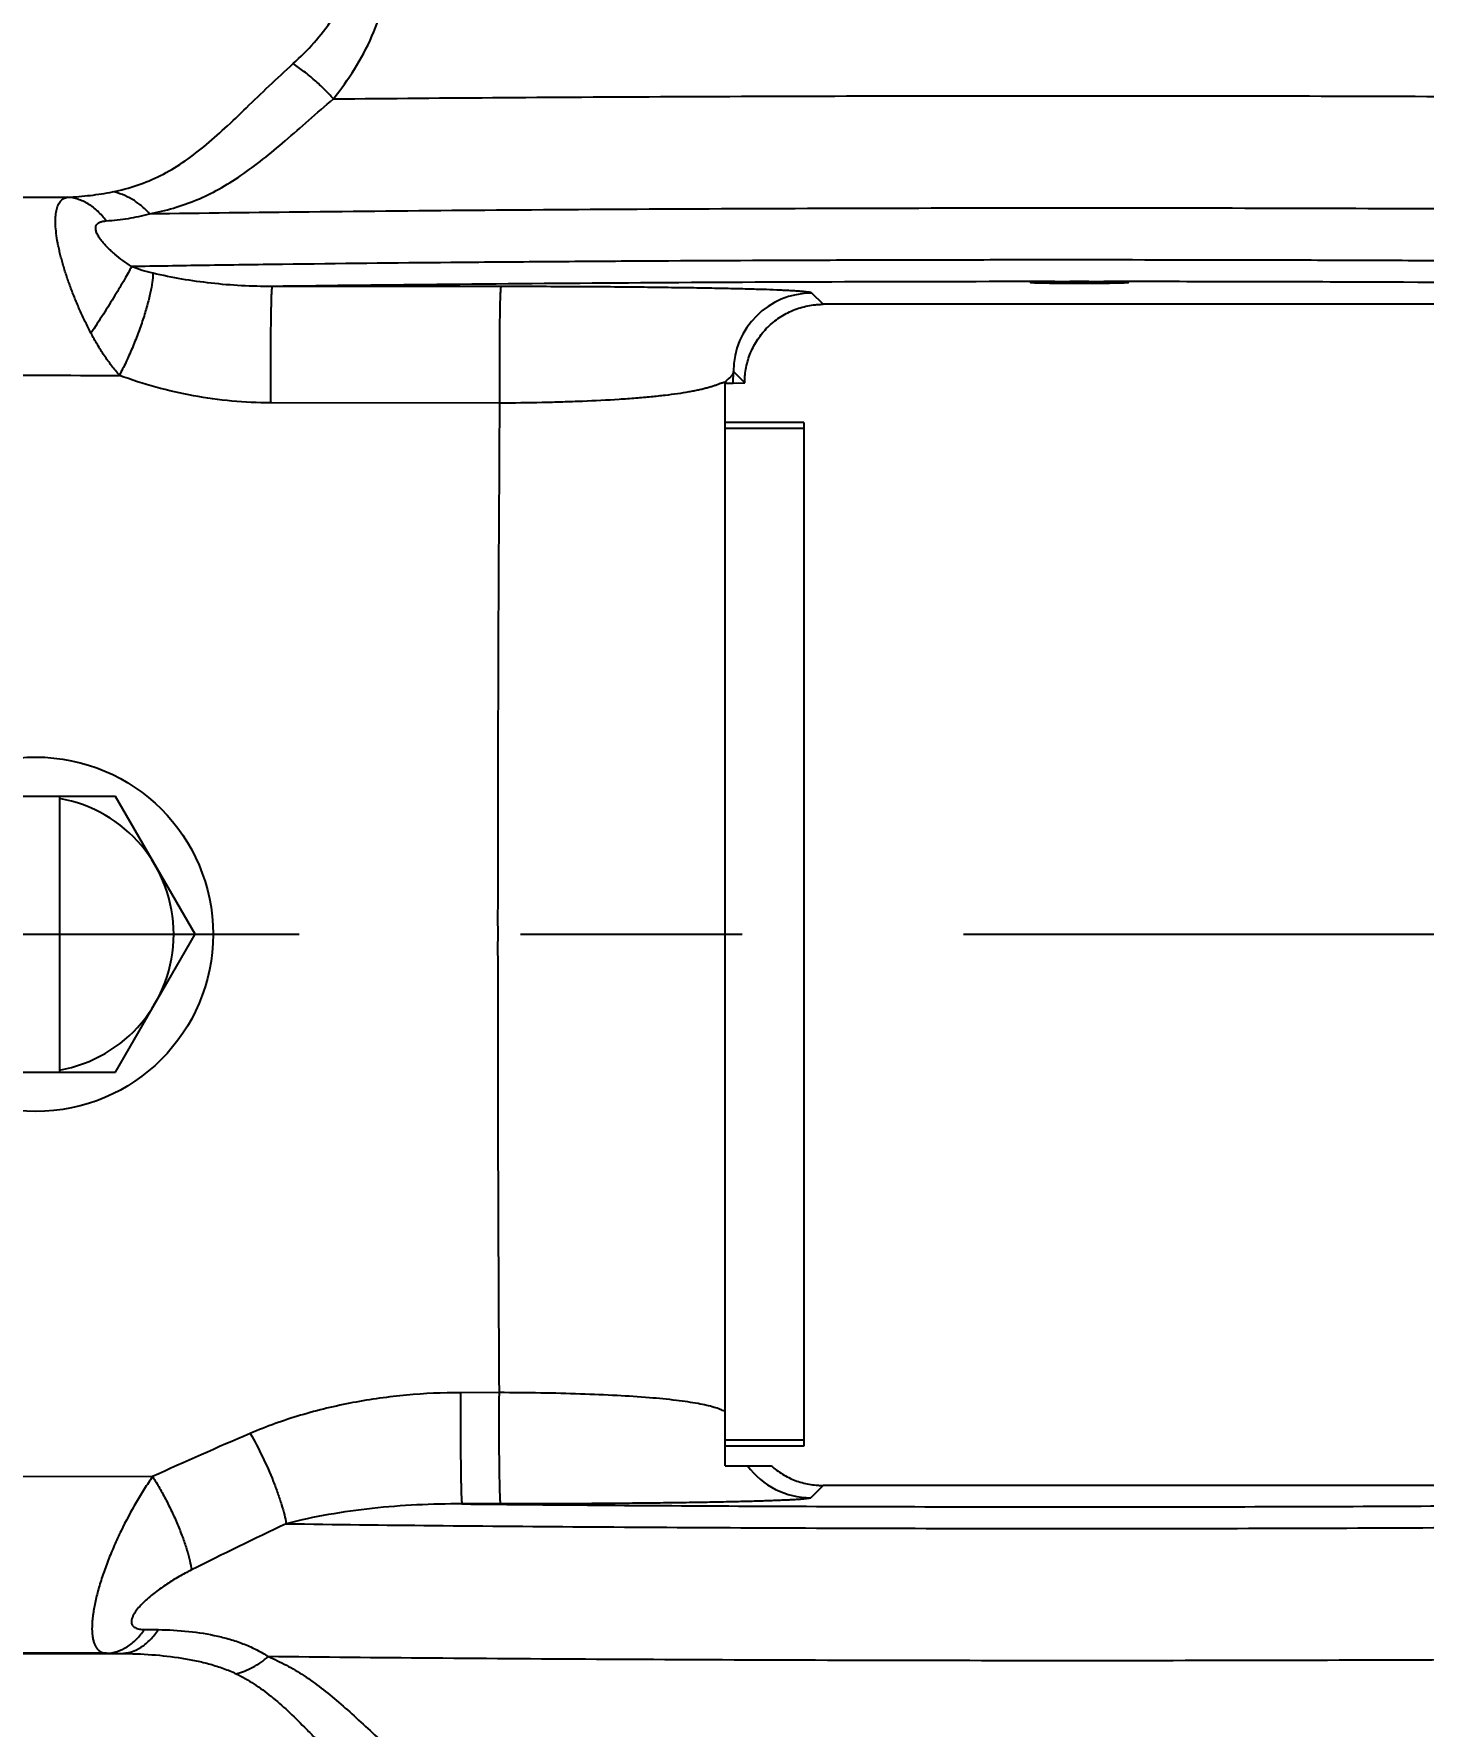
# Model space of a CAD drawing. Header units: millimetres. Extents: x 5828 to 6704, y 123 to 421.
# Drawn here: x 6586.178 to 6588.53, y 233.025 to 235.89 of the extents above; entities that cross this region are included whole.
import ezdxf

# ---------------------------------------------------------------- set-up
doc = ezdxf.new("R2010")
doc.units = ezdxf.units.MM
doc.linetypes.add('CENTER', pattern=[0.6, 0.375, -0.075, 0.075, -0.075])
for name, color, linetype in [('中心线', 7, 'Continuous'), ('外形图', 7, 'Continuous'), ('尺寸标注', 7, 'Continuous'), ('运动范围', 7, 'Continuous')]:
    doc.layers.add(name, color=color, linetype=linetype)
doc.styles.add('微软雅黑', font='msyh.ttc', dxfattribs={"height": 1.5})
doc.dimstyles.new('尺寸标注_1_15比例', dxfattribs={"dimtxt": 1.5, "dimasz": 1.25, "dimexe": 0.5, "dimexo": 0.4, "dimgap": 0.5, "dimtad": 1, "dimdec": 1, "dimlfac": 15, "dimdsep": 46, "dimtxsty": '微软雅黑', "dimcen": 0.09, "dimadec": 0, "dimazin": 0, "dimtp": 0.01, "dimtm": 0.01, "dimtfac": 1, "dimtdec": 1, "dimtofl": 0, "dimtmove": 0, "dimatfit": 3, "dimfxl": 1, "dimtolj": 1, "dimarcsym": 0})

# ---------------------------------------------------------------- blocks, each defined once
blk = doc.blocks.new('*D964')
at = {"layer": 'Defpoints', "color": 0}
for p in [(6599.8696, 245.0776), (6642.7754, 240.6831), (6560.7519, 234.3658), (6606.9481, 234.3718), (6651.9644, 234.3658)]:
    blk.add_point(p, dxfattribs=at)
at = {"layer": '尺寸标注', "color": 0, "lineweight": -2}
blk.add_arc((6606.914, 234.3658), 12.8206, 15.57922, 174.41148, dxfattribs=at)
at = {"layer": '尺寸标注', "color": 0}
for points in [[(6619.0604, 237.7629), (6619.4668, 237.8551), (6619.5402, 236.59)], [(6593.9463, 235.6245), (6594.3625, 235.6042), (6594.0935, 234.3658)]]:
    blk.add_solid(points, dxfattribs=at)
at = {"layer": '尺寸标注', "color": 0, "insert": (6607.3758, 248.4579), "char_height": 1.5, "attachment_point": 5, "rotation": 358.1233, "style": '微软雅黑'}
blk.add_mtext('\\A1;-\\A1;170%%d', dxfattribs=at)
blk = doc.blocks.new('*D965')
at = {"layer": 'Defpoints', "color": 0}
for p in [(6560.7519, 234.3658), (6606.9481, 234.3718), (6651.9644, 234.3658), (6642.7754, 228.0485), (6600.0932, 223.893)]:
    blk.add_point(p, dxfattribs=at)
at = {"layer": '尺寸标注', "color": 0, "lineweight": -2}
blk.add_arc((6606.9821, 234.3658), 12.5355, 185.71574, 344.27495, dxfattribs=at)
at = {"layer": '尺寸标注', "color": 0}
for points in [[(6594.717, 233.1277), (6594.3009, 233.107), (6594.4466, 234.3658)], [(6619.2515, 230.922), (6618.8453, 231.0148), (6619.3268, 232.187)]]:
    blk.add_solid(points, dxfattribs=at)
at = {"layer": '尺寸标注', "color": 0, "insert": (6606.0001, 223.1523), "char_height": 1.5, "attachment_point": 5, "rotation": 354.9953, "style": '微软雅黑'}
blk.add_mtext('\\A1;+\\A1;170%%d', dxfattribs=at)

msp = doc.modelspace()

# ---------------------------------------------------------------- linework, layer by layer
at = {"layer": '中心线', "linetype": 'CENTER', "ltscale": 5}
msp.add_line((6560.7519, 234.3658), (6651.9644, 234.3658), dxfattribs=at)
at = {"layer": '外形图'}
for p, q in [((6586.9687, 235.4625), (6586.5812, 235.4627)), ((6587.5141, 235.4325), (6587.495, 235.4515)), ((6589.9981, 235.4325), (6587.5141, 235.4325)), ((6587.3621, 235.2991), (6587.3624, 235.3189)), ((6587.3814, 235.2995), (6587.3624, 235.3189)), ((6587.3481, 233.4658), (6587.3481, 235.2991)), ((6587.3481, 235.2991), (6587.3621, 235.2991)), ((6587.3621, 235.2991), (6587.3814, 235.2995)), ((6586.9664, 235.2652), (6586.5789, 235.2655)), ((6587.4814, 235.2325), (6587.3481, 235.2325)), ((6587.4814, 235.2325), (6587.4814, 233.4991)), ((6587.4814, 235.2223), (6587.3481, 235.2223)), ((6586.3162, 234.5991), (6586.0467, 234.5991)), ((6586.2214, 234.5991), (6586.2214, 234.1325)), ((6586.4509, 234.3658), (6586.3162, 234.5991)), ((6586.3162, 234.1325), (6586.4509, 234.3658)), ((6586.0467, 234.1325), (6586.3162, 234.1325)), ((6586.9655, 233.5897), (6586.9005, 233.5896)), ((6587.4814, 233.5093), (6587.3481, 233.5093)), ((6587.4814, 233.4991), (6587.3481, 233.4991)), ((6587.3481, 233.4658), (6587.4261, 233.4658)), ((6586.3791, 233.4475), (6585.7977, 233.4468)), ((6587.5141, 233.4325), (6587.4932, 233.4116)), ((6590.0172, 233.4325), (6587.5141, 233.4325)), ((6586.9678, 233.4012), (6586.9028, 233.4012)), ((6586.365, 233.1887), (6586.3888, 233.1884)), ((6585.7675, 233.1481), (6586.3258, 233.1481)), ((6586.3011, 233.1484), (6585.7678, 233.1483)), ((6586.3011, 233.1484), (6586.3258, 233.1481))]:
    msp.add_line(p, q, dxfattribs=at)
msp.add_circle((6586.1814, 234.3658), 0.3, dxfattribs=at)
for centre, radius, start, end in [((6587.4951, 235.3188), 0.1327, 90.0209, 179.9791), ((6587.3461, 235.3018), 0.00263, 299.346, 301.5806), ((6707.0074, 234.3879), 120.0442, 179.581292, 180.010563), ((6586.1814, 234.3658), 0.2333, 279.8709, 80.1291), ((6710.9838, 234.352), 124.0206, 179.993643, 180.352192), ((6589.7078, 226.1459), 8.0246, 113.21748, 114.50776), ((6587.4933, 233.5443), 0.1327, 216.2782, 269.9796), ((6589.9533, 226.2983), 7.8221, 115.34237, 116.6505)]:
    msp.add_arc(centre, radius, start, end, dxfattribs=at)
msp.add_ellipse((6587.9481, 235.4697), major_axis=(0.0833, 0), ratio=0.017455, start_param=8.374418, end_param=13.616641, dxfattribs=at)
for points, knots in [([(6586.6168, 235.8401), (6586.6293, 235.8513), (6586.6532, 235.875), (6586.6793, 235.9085), (6586.6964, 235.9382), (6586.7068, 235.962), (6586.714, 235.9871), (6586.7162, 236.0045), (6586.7167, 236.0132)], [0, 0, 0, 0, 0.244916, 0.493103, 0.618656, 0.745109, 0.872326, 1, 1, 1, 1]), ([(6586.6852, 235.7803), (6586.6979, 235.7965), (6586.7221, 235.8304), (6586.752, 235.8859), (6586.7695, 235.9363), (6586.7777, 235.9785), (6586.7796, 236.0001), (6586.78, 236.0109)], [0, 0, 0, 0, 0.243594, 0.491905, 0.744438, 0.872024, 1, 1, 1, 1]), ([(6586.3112, 235.623), (6586.3254, 235.6259), (6586.3532, 235.6332), (6586.3931, 235.6498), (6586.4307, 235.6721), (6586.4667, 235.6994), (6586.5023, 235.7311), (6586.5387, 235.766), (6586.5767, 235.8029), (6586.6031, 235.8277), (6586.6168, 235.8401)], [0, 0, 0, 0, 0.113945, 0.225972, 0.339293, 0.45727, 0.582176, 0.714745, 0.854449, 1, 1, 1, 1]), ([(6586.6852, 235.7803), (6586.6803, 235.7858), (6586.67, 235.7967), (6586.6533, 235.8122), (6586.6356, 235.8268), (6586.6231, 235.8358), (6586.6168, 235.8401)], [0, 0, 0, 0, 0.242586, 0.494619, 0.749371, 1, 1, 1, 1]), ([(6586.3736, 235.5859), (6586.3873, 235.5884), (6586.4143, 235.5948), (6586.4538, 235.6086), (6586.4921, 235.6271), (6586.5295, 235.6505), (6586.5668, 235.6783), (6586.6046, 235.71), (6586.644, 235.7447), (6586.6711, 235.7684), (6586.6852, 235.7803)], [0, 0, 0, 0, 0.111869, 0.223163, 0.336158, 0.453571, 0.577796, 0.710275, 0.851267, 1, 1, 1, 1]), ([(6586.6852, 235.7803), (6586.781, 235.7812), (6586.9783, 235.7828), (6587.2809, 235.7844), (6587.5952, 235.7855), (6587.9156, 235.7858), (6588.2365, 235.7856), (6588.5525, 235.7847), (6588.8579, 235.7831), (6589.1034, 235.7813), (6589.2906, 235.7796), (6589.4227, 235.7781), (6589.5483, 235.7766), (6589.6669, 235.7749), (6589.7781, 235.7731), (6589.8812, 235.7712), (6589.976, 235.7692), (6590.062, 235.7671), (6590.1387, 235.7649), (6590.1967, 235.7629), (6590.2383, 235.7613), (6590.2658, 235.7602), (6590.2907, 235.759), (6590.3131, 235.7578), (6590.333, 235.7566), (6590.3502, 235.7554), (6590.3648, 235.7542), (6590.3753, 235.7531), (6590.3824, 235.7522), (6590.3868, 235.7516), (6590.3904, 235.751), (6590.3935, 235.7504), (6590.3958, 235.7498), (6590.3974, 235.7492), (6590.3982, 235.7488), (6590.3988, 235.7484), (6590.399, 235.748), (6590.399, 235.7478)], [0, 0, 0, 0, 0.077368, 0.159303, 0.244381, 0.33112, 0.418013, 0.503548, 0.586235, 0.664638, 0.701803, 0.737393, 0.771252, 0.803234, 0.833199, 0.861018, 0.886568, 0.90974, 0.930433, 0.948557, 0.956631, 0.964034, 0.970759, 0.976798, 0.982145, 0.986795, 0.990743, 0.993987, 0.995343, 0.996523, 0.997527, 0.998355, 0.999008, 0.99949, 0.999669, 0.99981, 1, 1, 1, 1]), ([(6586.2747, 235.3838), (6586.273, 235.3869), (6586.2698, 235.3933), (6586.2651, 235.403), (6586.2605, 235.4128), (6586.2545, 235.4258), (6586.2475, 235.4422), (6586.2411, 235.4587), (6586.2363, 235.4719), (6586.233, 235.4816), (6586.2299, 235.4912), (6586.2271, 235.5007), (6586.2245, 235.51), (6586.2222, 235.5191), (6586.2201, 235.5279), (6586.2179, 235.5391), (6586.2158, 235.5522), (6586.2145, 235.5669), (6586.2145, 235.5799), (6586.2159, 235.5909), (6586.2186, 235.6), (6586.2221, 235.6061), (6586.2255, 235.6097), (6586.2292, 235.6123), (6586.2325, 235.6135), (6586.2347, 235.6139)], [0, 0, 0, 0, 0.043021, 0.086201, 0.129456, 0.172709, 0.25885, 0.343867, 0.3857, 0.426927, 0.467442, 0.507117, 0.54583, 0.58346, 0.619884, 0.654973, 0.7207, 0.77982, 0.831742, 0.876246, 0.913664, 0.945141, 0.959337, 0.972963, 1, 1, 1, 1]), ([(6586.2347, 235.6139), (6586.2478, 235.6145), (6586.2734, 235.6165), (6586.2988, 235.6204), (6586.3112, 235.623)], [0, 0, 0, 0, 0.507417, 1, 1, 1, 1]), ([(6586.3003, 235.5738), (6586.2961, 235.5797), (6586.2869, 235.5903), (6586.2707, 235.6029), (6586.2532, 235.6111), (6586.2408, 235.6135), (6586.2347, 235.6139)], [0, 0, 0, 0, 0.272491, 0.528233, 0.769196, 1, 1, 1, 1]), ([(6586.3736, 235.5859), (6586.3693, 235.5908), (6586.36, 235.5998), (6586.3446, 235.6108), (6586.3283, 235.6187), (6586.3169, 235.622), (6586.3112, 235.623)], [0, 0, 0, 0, 0.266182, 0.521522, 0.765802, 1, 1, 1, 1]), ([(6586.3003, 235.5738), (6586.3129, 235.5747), (6586.3376, 235.5773), (6586.3619, 235.5825), (6586.3736, 235.5859)], [0, 0, 0, 0, 0.509551, 1, 1, 1, 1]), ([(6586.3736, 235.5859), (6586.4638, 235.5872), (6586.6529, 235.5896), (6586.9481, 235.5923), (6587.2639, 235.5943), (6587.5937, 235.5955), (6587.9308, 235.596), (6588.2682, 235.5956), (6588.5991, 235.5945), (6588.8676, 235.5928), (6589.074, 235.5911), (6589.2207, 235.5897), (6589.3608, 235.5881), (6589.4936, 235.5864), (6589.6185, 235.5844), (6589.7348, 235.5824), (6589.8418, 235.5802), (6589.9392, 235.5779), (6590.0263, 235.5755), (6590.0922, 235.5733), (6590.1396, 235.5715), (6590.1708, 235.5702), (6590.1993, 235.5689), (6590.2248, 235.5675), (6590.2474, 235.5662), (6590.267, 235.5648), (6590.2837, 235.5634), (6590.2957, 235.5622), (6590.3038, 235.5612), (6590.3087, 235.5605), (6590.3129, 235.5598), (6590.3163, 235.5591), (6590.319, 235.5584), (6590.3207, 235.5578), (6590.3217, 235.5573), (6590.3223, 235.5569), (6590.3226, 235.5565), (6590.3226, 235.5562)], [0, 0, 0, 0, 0.068448, 0.14368, 0.224152, 0.30821, 0.394125, 0.480131, 0.56446, 0.645377, 0.684034, 0.72122, 0.756746, 0.790431, 0.822097, 0.851586, 0.878744, 0.903431, 0.925523, 0.944905, 0.953547, 0.961477, 0.968684, 0.975159, 0.980892, 0.985878, 0.990111, 0.993585, 0.995038, 0.996299, 0.997371, 0.998255, 0.99895, 0.999461, 0.99965, 0.999799, 1, 1, 1, 1]), ([(6586.3433, 235.4963), (6586.3384, 235.4996), (6586.3288, 235.5064), (6586.3173, 235.5154), (6586.3085, 235.5231), (6586.3023, 235.5291), (6586.2966, 235.5351), (6586.2915, 235.5413), (6586.2872, 235.5476), (6586.2845, 235.5529), (6586.2832, 235.557), (6586.2825, 235.5606), (6586.2827, 235.5641), (6586.2841, 235.567), (6586.286, 235.5695), (6586.2895, 235.5717), (6586.2947, 235.5733), (6586.2984, 235.5737), (6586.3003, 235.5738)], [0, 0, 0, 0, 0.153342, 0.30618, 0.381859, 0.456526, 0.529547, 0.59995, 0.666253, 0.726398, 0.753511, 0.778406, 0.821958, 0.841927, 0.861665, 0.902934, 0.948975, 1, 1, 1, 1]), ([(6586.3433, 235.4963), (6586.3416, 235.493), (6586.3377, 235.4858), (6586.3285, 235.4693), (6586.3145, 235.4457), (6586.2955, 235.4154), (6586.2818, 235.3944), (6586.2747, 235.3838)], [0, 0, 0, 0, 0.085115, 0.186493, 0.429313, 0.708258, 1, 1, 1, 1]), ([(6586.3797, 235.4851), (6586.3736, 235.4865), (6586.3613, 235.4898), (6586.3492, 235.4939), (6586.3432, 235.4963)], [0, 0, 0, 0, 0.494812, 1, 1, 1, 1]), ([(6590.2363, 235.4684), (6590.2363, 235.4685), (6590.2362, 235.4688), (6590.2359, 235.4691), (6590.2354, 235.4695), (6590.2348, 235.4698), (6590.2339, 235.4702), (6590.2324, 235.4707), (6590.23, 235.4713), (6590.2266, 235.472), (6590.2224, 235.4727), (6590.2175, 235.4734), (6590.2093, 235.4744), (6590.1973, 235.4757), (6590.1805, 235.477), (6590.1607, 235.4784), (6590.138, 235.4798), (6590.1123, 235.4812), (6590.0837, 235.4825), (6590.0522, 235.4838), (6590.0046, 235.4856), (6589.9383, 235.4878), (6589.8507, 235.4902), (6589.7529, 235.4925), (6589.6454, 235.4947), (6589.5287, 235.4968), (6589.4035, 235.4987), (6589.2705, 235.5004), (6589.0796, 235.5026), (6588.827, 235.5047), (6588.5665, 235.5062), (6588.3503, 235.507), (6588.1283, 235.5075), (6587.9053, 235.5077), (6587.6823, 235.5074), (6587.4632, 235.5068), (6587.2477, 235.5058), (6587.0371, 235.5044), (6586.8395, 235.5028), (6586.6501, 235.5008), (6586.4698, 235.4984), (6586.3846, 235.497), (6586.3433, 235.4963)], [0, 0, 0, 0, 0.000094, 0.000209, 0.000359, 0.000551, 0.000787, 0.00107, 0.001776, 0.002675, 0.003767, 0.005054, 0.006535, 0.010079, 0.014397, 0.019485, 0.025337, 0.031946, 0.039302, 0.047395, 0.056215, 0.07599, 0.098521, 0.123683, 0.151347, 0.181361, 0.213563, 0.247782, 0.283832, 0.360644, 0.442344, 0.484483, 0.527178, 0.613319, 0.656301, 0.698914, 0.782121, 0.822266, 0.861149, 0.9343, 0.968174, 1, 1, 1, 1]), ([(6586.3797, 235.4851), (6586.3797, 235.4828), (6586.3794, 235.4778), (6586.3781, 235.4665), (6586.3751, 235.4505), (6586.3697, 235.4294), (6586.3626, 235.4063), (6586.3541, 235.3821), (6586.3444, 235.3578), (6586.334, 235.3344), (6586.3265, 235.3193), (6586.3227, 235.3121)], [0, 0, 0, 0, 0.038177, 0.081928, 0.184817, 0.305254, 0.43884, 0.580544, 0.724966, 0.866584, 1, 1, 1, 1]), ([(6586.5812, 235.4627), (6586.5639, 235.4626), (6586.5295, 235.4635), (6586.462, 235.4691), (6586.4122, 235.4775), (6586.3797, 235.4851)], [0, 0, 0, 0, 0.255756, 0.507955, 1, 1, 1, 1]), ([(6586.5812, 235.4627), (6586.5812, 235.4626), (6586.5811, 235.4625), (6586.581, 235.4622), (6586.5809, 235.4618), (6586.5808, 235.461), (6586.5807, 235.4596), (6586.5805, 235.4575), (6586.5803, 235.455), (6586.5802, 235.4519), (6586.58, 235.4482), (6586.5799, 235.4442), (6586.5797, 235.4396), (6586.5796, 235.4326), (6586.5793, 235.4229), (6586.5791, 235.41), (6586.5789, 235.3959), (6586.5788, 235.3807), (6586.5787, 235.3646), (6586.5786, 235.348), (6586.5786, 235.3254), (6586.5786, 235.2979), (6586.5788, 235.2761), (6586.5789, 235.2655)], [0, 0, 0, 0, 0.000843, 0.00233, 0.004491, 0.007334, 0.01507, 0.02552, 0.038647, 0.054399, 0.072712, 0.093511, 0.116711, 0.142215, 0.199707, 0.265036, 0.337122, 0.41477, 0.496695, 0.581541, 0.667901, 0.839441, 1, 1, 1, 1]), ([(6587.9067, 235.471), (6587.788, 235.4709), (6587.554, 235.4705), (6587.2115, 235.4689), (6586.8884, 235.4664), (6586.6804, 235.464), (6586.5812, 235.4627)], [0, 0, 0, 0, 0.268665, 0.529409, 0.775351, 1, 1, 1, 1]), ([(6586.9687, 235.4625), (6586.9686, 235.4625), (6586.9686, 235.4623), (6586.9685, 235.4621), (6586.9684, 235.4616), (6586.9683, 235.4608), (6586.9681, 235.4594), (6586.968, 235.4574), (6586.9678, 235.4548), (6586.9677, 235.4517), (6586.9675, 235.4481), (6586.9674, 235.444), (6586.9672, 235.4394), (6586.967, 235.4324), (6586.9668, 235.4227), (6586.9666, 235.4098), (6586.9664, 235.3957), (6586.9663, 235.3804), (6586.9661, 235.3643), (6586.9661, 235.3477), (6586.966, 235.3251), (6586.9661, 235.2976), (6586.9662, 235.2757), (6586.9664, 235.2652)], [0, 0, 0, 0, 0.000844, 0.002331, 0.004493, 0.007338, 0.015078, 0.025535, 0.038671, 0.054432, 0.072757, 0.093568, 0.116781, 0.1423, 0.199822, 0.265181, 0.337294, 0.414965, 0.496906, 0.581755, 0.668107, 0.839583, 1, 1, 1, 1]), ([(6587.495, 235.4515), (6587.4949, 235.4516), (6587.4946, 235.4518), (6587.4937, 235.4522), (6587.4919, 235.4526), (6587.4891, 235.4531), (6587.4854, 235.4536), (6587.4806, 235.454), (6587.4748, 235.4545), (6587.468, 235.455), (6587.4602, 235.4555), (6587.4512, 235.4559), (6587.4371, 235.4566), (6587.4167, 235.4574), (6587.3888, 235.4582), (6587.3564, 235.459), (6587.3197, 235.4598), (6587.2788, 235.4604), (6587.234, 235.461), (6587.1857, 235.4616), (6587.1343, 235.462), (6587.0617, 235.4624), (6587.0062, 235.4625), (6586.9687, 235.4625)], [0, 0, 0, 0, 0.000829, 0.002034, 0.005679, 0.011063, 0.018259, 0.027323, 0.038305, 0.051249, 0.066199, 0.083192, 0.102255, 0.146685, 0.199633, 0.261083, 0.330875, 0.408708, 0.494024, 0.586104, 0.683988, 0.786523, 1, 1, 1, 1]), ([(6587.9067, 235.471), (6587.9133, 235.471), (6587.9271, 235.4714), (6587.9481, 235.4717), (6587.9691, 235.4714), (6587.9829, 235.471), (6587.9895, 235.471)], [0, 0, 0, 0, 0.241298, 0.500006, 0.758711, 1, 1, 1, 1]), ([(6589.4765, 235.4602), (6589.3694, 235.462), (6589.141, 235.4651), (6588.7816, 235.4684), (6588.3931, 235.4704), (6588.1258, 235.4709), (6587.9895, 235.471)], [0, 0, 0, 0, 0.216246, 0.460794, 0.725117, 1, 1, 1, 1]), ([(6587.3815, 235.2998), (6587.3815, 235.3019), (6587.3815, 235.3063), (6587.3822, 235.3149), (6587.3844, 235.33), (6587.3907, 235.3509), (6587.4031, 235.374), (6587.4197, 235.3942), (6587.4399, 235.4108), (6587.463, 235.4232), (6587.4839, 235.4295), (6587.499, 235.4317), (6587.5076, 235.4324), (6587.512, 235.4325), (6587.5141, 235.4325)], [0, 0, 0, 0, 0.031133, 0.062393, 0.124981, 0.249984, 0.374987, 0.5, 0.625013, 0.750016, 0.875019, 0.937607, 0.968867, 1, 1, 1, 1]), ([(6586.3227, 235.3121), (6586.3182, 235.3174), (6586.3093, 235.3284), (6586.299, 235.3429), (6586.2911, 235.355), (6586.2854, 235.3643), (6586.2799, 235.3739), (6586.2764, 235.3805), (6586.2747, 235.3838)], [0, 0, 0, 0, 0.242028, 0.489852, 0.615756, 0.742846, 0.87098, 1, 1, 1, 1]), ([(6587.3624, 235.3189), (6587.3623, 235.3181), (6587.3619, 235.3166), (6587.3611, 235.3143), (6587.36, 235.3125), (6587.359, 235.3111), (6587.3581, 235.31), (6587.3571, 235.3089), (6587.356, 235.3078), (6587.355, 235.3069), (6587.3542, 235.3063), (6587.3532, 235.3057), (6587.3522, 235.3051), (6587.3512, 235.3043), (6587.3505, 235.3034), (6587.3498, 235.3024), (6587.3491, 235.3013), (6587.3484, 235.3003), (6587.3478, 235.2998), (6587.3475, 235.2996)], [0, 0, 0, 0, 0.09255, 0.188451, 0.29011, 0.343876, 0.399554, 0.457734, 0.519763, 0.584601, 0.617034, 0.649285, 0.717278, 0.756115, 0.801321, 0.852388, 0.905189, 0.955432, 1, 1, 1, 1]), ([(6586.5789, 235.2655), (6586.557, 235.2656), (6586.5132, 235.2677), (6586.4481, 235.2767), (6586.3844, 235.2913), (6586.343, 235.3046), (6586.3227, 235.3121)], [0, 0, 0, 0, 0.25124, 0.502087, 0.751907, 1, 1, 1, 1]), ([(6587.3481, 235.3006), (6587.3475, 235.3002), (6587.3462, 235.2998), (6587.3441, 235.2994), (6587.3419, 235.299), (6587.3397, 235.2983), (6587.3374, 235.2973), (6587.335, 235.2962), (6587.3324, 235.2952), (6587.3297, 235.2943), (6587.3268, 235.2934), (6587.3228, 235.2922), (6587.3174, 235.2906), (6587.3105, 235.2889), (6587.3031, 235.2872), (6587.295, 235.2856), (6587.2832, 235.2834), (6587.267, 235.2808), (6587.2458, 235.2781), (6587.2222, 235.2756), (6587.1964, 235.2733), (6587.1577, 235.2705), (6587.1164, 235.2684), (6587.0729, 235.2669), (6587.0261, 235.2657), (6586.9904, 235.2653), (6586.9664, 235.2652)], [0, 0, 0, 0, 0.005249, 0.010695, 0.01645, 0.022565, 0.029108, 0.036014, 0.043193, 0.050637, 0.058381, 0.066448, 0.083573, 0.102031, 0.12186, 0.143092, 0.165755, 0.215456, 0.271082, 0.33266, 0.400101, 0.473189, 0.634749, 0.722054, 0.812679, 1, 1, 1, 1]), ([(6586.9005, 233.5896), (6586.8699, 233.5896), (6586.8088, 233.5868), (6586.7181, 233.5742), (6586.6293, 233.5529), (6586.5721, 233.5325), (6586.5443, 233.5206)], [0, 0, 0, 0, 0.251082, 0.501891, 0.751827, 1, 1, 1, 1]), ([(6586.9005, 233.5896), (6586.9004, 233.5792), (6586.9003, 233.5578), (6586.9003, 233.531), (6586.9003, 233.5093), (6586.9004, 233.4934), (6586.9005, 233.4782), (6586.9007, 233.4638), (6586.9009, 233.4505), (6586.9011, 233.4384), (6586.9013, 233.4293), (6586.9015, 233.4228), (6586.9016, 233.4185), (6586.9017, 233.4147), (6586.9019, 233.4113), (6586.902, 233.4084), (6586.9022, 233.406), (6586.9023, 233.4041), (6586.9024, 233.4028), (6586.9026, 233.402), (6586.9026, 233.4016), (6586.9027, 233.4014), (6586.9028, 233.4012), (6586.9028, 233.4012)], [0, 0, 0, 0, 0.166059, 0.340094, 0.426766, 0.511423, 0.592762, 0.66953, 0.740543, 0.80471, 0.861042, 0.885994, 0.908673, 0.928991, 0.946872, 0.962247, 0.975057, 0.985257, 0.992812, 0.995593, 0.997709, 0.999168, 1, 1, 1, 1]), ([(6586.9655, 233.5897), (6586.9654, 233.5793), (6586.9653, 233.5579), (6586.9653, 233.5311), (6586.9653, 233.5094), (6586.9654, 233.4935), (6586.9655, 233.4782), (6586.9657, 233.4638), (6586.9659, 233.4505), (6586.9661, 233.4385), (6586.9663, 233.4293), (6586.9665, 233.4228), (6586.9666, 233.4185), (6586.9667, 233.4147), (6586.9669, 233.4113), (6586.967, 233.4084), (6586.9672, 233.406), (6586.9673, 233.4041), (6586.9675, 233.4028), (6586.9676, 233.402), (6586.9676, 233.4017), (6586.9677, 233.4014), (6586.9678, 233.4013), (6586.9678, 233.4012)], [0, 0, 0, 0, 0.16604, 0.340066, 0.426737, 0.511395, 0.592736, 0.669506, 0.740524, 0.804695, 0.861031, 0.885985, 0.908665, 0.928986, 0.946868, 0.962244, 0.975056, 0.985256, 0.992812, 0.995592, 0.997708, 0.999168, 1, 1, 1, 1]), ([(6587.3481, 233.5576), (6587.3455, 233.559), (6587.3394, 233.5617), (6587.3291, 233.5651), (6587.3165, 233.5683), (6587.3017, 233.5713), (6587.2846, 233.574), (6587.2571, 233.5777), (6587.2172, 233.5815), (6587.1631, 233.585), (6587.1018, 233.5876), (6587.0351, 233.5892), (6586.9891, 233.5896), (6586.9655, 233.5897)], [0, 0, 0, 0, 0.023062, 0.05118, 0.084708, 0.123895, 0.168903, 0.219809, 0.339178, 0.480747, 0.641524, 0.816723, 1, 1, 1, 1]), ([(6586.5443, 233.5206), (6586.5517, 233.5077), (6586.5656, 233.481), (6586.5806, 233.4468), (6586.5909, 233.4195), (6586.5972, 233.4006), (6586.6021, 233.3835), (6586.6044, 233.3727), (6586.6052, 233.3677)], [0, 0, 0, 0, 0.268839, 0.545813, 0.677328, 0.799071, 0.907608, 1, 1, 1, 1]), ([(6587.4261, 233.4658), (6587.4321, 233.4605), (6587.4451, 233.4509), (6587.4668, 233.4404), (6587.4862, 233.435), (6587.5002, 233.4331), (6587.5081, 233.4326), (6587.5121, 233.4325), (6587.5141, 233.4325)], [0, 0, 0, 0, 0.250049, 0.500077, 0.750105, 0.875281, 0.937749, 1, 1, 1, 1]), ([(6586.3791, 233.4475), (6586.3742, 233.4405), (6586.3646, 233.4261), (6586.3462, 233.3959), (6586.3293, 233.364), (6586.3159, 233.3351), (6586.3088, 233.3183), (6586.3038, 233.3058), (6586.2991, 233.2933), (6586.2947, 233.281), (6586.2908, 233.2688), (6586.2873, 233.2568), (6586.2842, 233.2452), (6586.2816, 233.2339), (6586.2795, 233.2231), (6586.2779, 233.2128), (6586.2769, 233.2031), (6586.2762, 233.1915), (6586.2766, 233.1809), (6586.2782, 233.1713), (6586.2799, 233.1654), (6586.2822, 233.1603), (6586.2846, 233.1567), (6586.2868, 233.1543), (6586.289, 233.1523), (6586.2922, 233.1503), (6586.2965, 233.1488), (6586.2995, 233.1485), (6586.3011, 233.1484)], [0, 0, 0, 0, 0.076294, 0.155174, 0.317841, 0.399959, 0.440773, 0.481225, 0.521159, 0.560403, 0.598778, 0.6361, 0.672176, 0.706815, 0.739828, 0.771041, 0.800293, 0.827454, 0.875148, 0.895689, 0.914133, 0.930662, 0.945636, 0.952671, 0.959464, 0.972775, 0.986067, 1, 1, 1, 1]), ([(6586.3791, 233.4475), (6586.3831, 233.4411), (6586.3911, 233.4279), (6586.4023, 233.4073), (6586.4128, 233.3858), (6586.4223, 233.3643), (6586.4305, 233.3433), (6586.4371, 233.3236), (6586.442, 233.3058), (6586.4441, 233.2946), (6586.4447, 233.2894)], [0, 0, 0, 0, 0.130819, 0.268495, 0.408719, 0.547086, 0.679258, 0.801144, 0.909071, 1, 1, 1, 1]), ([(6586.9028, 233.4012), (6586.9838, 233.4004), (6587.1505, 233.3989), (6587.406, 233.3974), (6587.6708, 233.3965), (6587.9404, 233.3961), (6588.2101, 233.3964), (6588.4754, 233.3973), (6588.7315, 233.3988), (6588.9741, 233.4009), (6589.1659, 233.4031), (6589.3094, 233.4051), (6589.4086, 233.4067), (6589.5014, 233.4085), (6589.5875, 233.4103), (6589.6666, 233.4122), (6589.7382, 233.4142), (6589.8021, 233.4163), (6589.858, 233.4184), (6589.8995, 233.4203), (6589.9285, 233.4219), (6589.947, 233.423), (6589.9634, 233.4241), (6589.9777, 233.4253), (6589.9897, 233.4264), (6589.9984, 233.4275), (6590.0042, 233.4283), (6590.0078, 233.4289), (6590.0108, 233.4294), (6590.0129, 233.43), (6590.0143, 233.4304), (6590.0152, 233.4307), (6590.0159, 233.431), (6590.0164, 233.4312), (6590.0167, 233.4314), (6590.0169, 233.4316), (6590.0171, 233.4317), (6590.0172, 233.4318), (6590.0173, 233.4319), (6590.0173, 233.432), (6590.0173, 233.4321), (6590.0173, 233.4322), (6590.0175, 233.4323), (6590.0177, 233.4323), (6590.0178, 233.4324), (6590.0179, 233.4324), (6590.0179, 233.4325)], [0, 0, 0, 0, 0.078002, 0.160446, 0.245907, 0.332914, 0.419963, 0.505553, 0.588207, 0.666498, 0.739078, 0.77283, 0.804695, 0.834532, 0.862216, 0.887628, 0.910655, 0.931199, 0.949176, 0.9645, 0.971149, 0.977115, 0.982393, 0.986978, 0.990866, 0.994051, 0.995378, 0.99653, 0.997504, 0.998302, 0.998635, 0.998926, 0.999173, 0.99938, 0.999468, 0.999546, 0.999617, 0.999682, 0.999709, 0.999733, 0.999757, 0.999786, 0.999838, 0.999906, 0.999967, 1, 1, 1, 1]), ([(6586.9028, 233.4012), (6586.8773, 233.4013), (6586.8265, 233.4002), (6586.7511, 233.3944), (6586.6772, 233.3841), (6586.6289, 233.3738), (6586.6052, 233.3677)], [0, 0, 0, 0, 0.255037, 0.507199, 0.755854, 1, 1, 1, 1]), ([(6587.4932, 233.4116), (6587.4931, 233.4115), (6587.4928, 233.4113), (6587.4922, 233.4111), (6587.4913, 233.4109), (6587.4897, 233.4105), (6587.4869, 233.4101), (6587.4829, 233.4097), (6587.4778, 233.4092), (6587.4716, 233.4087), (6587.4644, 233.4083), (6587.4561, 233.4078), (6587.4466, 233.4074), (6587.4318, 233.4068), (6587.4106, 233.406), (6587.3819, 233.4052), (6587.3489, 233.4045), (6587.3118, 233.4038), (6587.2708, 233.4031), (6587.2263, 233.4026), (6587.1787, 233.4021), (6587.1285, 233.4017), (6587.0579, 233.4013), (6587.0041, 233.4012), (6586.9678, 233.4012)], [0, 0, 0, 0, 0.000831, 0.002085, 0.003792, 0.005965, 0.011743, 0.019471, 0.029189, 0.040931, 0.054731, 0.070606, 0.088565, 0.108616, 0.155011, 0.20975, 0.272629, 0.343354, 0.421462, 0.50633, 0.597189, 0.693104, 0.793015, 1, 1, 1, 1]), ([(6586.6052, 233.3677), (6586.6881, 233.3665), (6586.8611, 233.3645), (6587.1295, 233.3623), (6587.4139, 233.3607), (6587.7089, 233.3597), (6588.0085, 233.3595), (6588.307, 233.36), (6588.5984, 233.3612), (6588.8771, 233.3631), (6589.0988, 233.3652), (6589.2657, 233.3673), (6589.3816, 233.3689), (6589.4904, 233.3707), (6589.5917, 233.3726), (6589.6849, 233.3746), (6589.7695, 233.3767), (6589.8452, 233.379), (6589.9026, 233.3809), (6589.9437, 233.3826), (6589.9709, 233.3838), (6589.9955, 233.385), (6590.0177, 233.3862), (6590.0374, 233.3874), (6590.0545, 233.3887), (6590.069, 233.3899), (6590.0794, 233.391), (6590.0865, 233.3919), (6590.0908, 233.3926), (6590.0945, 233.3932), (6590.0975, 233.3938), (6590.0998, 233.3944), (6590.1013, 233.395), (6590.1022, 233.3955), (6590.1026, 233.3958), (6590.1029, 233.3961), (6590.103, 233.3964), (6590.1029, 233.3965)], [0, 0, 0, 0, 0.071071, 0.148277, 0.230106, 0.31495, 0.401144, 0.486997, 0.570824, 0.65098, 0.725892, 0.760917, 0.79409, 0.825249, 0.854238, 0.880919, 0.90516, 0.926839, 0.945854, 0.954333, 0.962109, 0.969175, 0.975525, 0.981153, 0.986052, 0.990217, 0.993643, 0.995077, 0.996325, 0.997385, 0.99826, 0.998949, 0.999456, 0.999644, 0.999792, 0.999906, 1, 1, 1, 1]), ([(6586.4447, 233.2894), (6586.4376, 233.2858), (6586.4236, 233.2783), (6586.4031, 233.2657), (6586.3866, 233.2541), (6586.3741, 233.2441), (6586.3653, 233.2362), (6586.3572, 233.228), (6586.3513, 233.2208), (6586.3475, 233.215), (6586.3453, 233.2107), (6586.3437, 233.2066), (6586.343, 233.2027), (6586.3433, 233.1991), (6586.3445, 233.1959), (6586.3467, 233.1934), (6586.3495, 233.1916), (6586.3529, 233.1902), (6586.3581, 233.189), (6586.3622, 233.1887), (6586.365, 233.1887)], [0, 0, 0, 0, 0.143401, 0.288374, 0.433888, 0.506269, 0.577778, 0.647524, 0.713897, 0.745011, 0.774112, 0.800692, 0.82443, 0.845533, 0.864964, 0.884145, 0.904252, 0.925866, 0.949114, 1, 1, 1, 1]), ([(6586.3011, 233.1484), (6586.3071, 233.1485), (6586.3193, 233.1505), (6586.3365, 233.1587), (6586.3522, 233.1717), (6586.361, 233.1826), (6586.365, 233.1887)], [0, 0, 0, 0, 0.228017, 0.466662, 0.722907, 1, 1, 1, 1]), ([(6586.3258, 233.1481), (6586.3287, 233.1481), (6586.3346, 233.1487), (6586.3464, 233.1515), (6586.3608, 233.1584), (6586.3762, 233.1714), (6586.3848, 233.1824), (6586.3888, 233.1884)], [0, 0, 0, 0, 0.112935, 0.22746, 0.465458, 0.721861, 1, 1, 1, 1]), ([(6586.3888, 233.1884), (6586.4059, 233.1882), (6586.4396, 233.1863), (6586.481, 233.1798), (6586.5124, 233.1716), (6586.5347, 233.1639), (6586.5556, 233.1545), (6586.5687, 233.1468), (6586.5748, 233.1426)], [0, 0, 0, 0, 0.265022, 0.521144, 0.645421, 0.766804, 0.885048, 1, 1, 1, 1]), ([(6590.3226, 233.173), (6590.3226, 233.1728), (6590.3223, 233.1724), (6590.3218, 233.1721), (6590.3208, 233.1716), (6590.3192, 233.1711), (6590.3168, 233.1705), (6590.3137, 233.1699), (6590.3081, 233.169), (6590.2995, 233.1679), (6590.287, 233.1666), (6590.2719, 233.1653), (6590.254, 233.1641), (6590.2334, 233.1628), (6590.2102, 233.1616), (6590.1843, 233.1604), (6590.1558, 233.1593), (6590.1127, 233.1577), (6590.0525, 233.1557), (6589.973, 233.1535), (6589.8841, 233.1514), (6589.7861, 233.1494), (6589.6795, 233.1475), (6589.5649, 233.1457), (6589.4427, 233.144), (6589.3135, 233.1425), (6589.1779, 233.1411), (6588.9862, 233.1394), (6588.7357, 233.1377), (6588.4252, 233.1364), (6588.1058, 233.1357), (6587.7834, 233.1357), (6587.4641, 233.1364), (6587.1539, 233.1378), (6586.8585, 233.1398), (6586.6671, 233.1416), (6586.5748, 233.1426)], [0, 0, 0, 0, 0.000183, 0.000325, 0.000507, 0.001, 0.00167, 0.002521, 0.003552, 0.00616, 0.009495, 0.013556, 0.018339, 0.02384, 0.030051, 0.036965, 0.044575, 0.052873, 0.071493, 0.092734, 0.1165, 0.142683, 0.171155, 0.201789, 0.23444, 0.268953, 0.305171, 0.342924, 0.422319, 0.505658, 0.591388, 0.677907, 0.763602, 0.846872, 0.926164, 1, 1, 1, 1]), ([(6586.3258, 233.1481), (6586.3432, 233.1479), (6586.3775, 233.1466), (6586.4199, 233.1419), (6586.4528, 233.1359), (6586.4765, 233.1302), (6586.4991, 233.123), (6586.5135, 233.117), (6586.5204, 233.1137)], [0, 0, 0, 0, 0.261881, 0.517638, 0.642593, 0.765045, 0.884427, 1, 1, 1, 1]), ([(6586.5204, 233.1137), (6586.5301, 233.1161), (6586.5496, 233.1239), (6586.5667, 233.1357), (6586.5748, 233.1426)], [0, 0, 0, 0, 0.486323, 1, 1, 1, 1]), ([(6586.5748, 233.1426), (6586.5853, 233.1383), (6586.6059, 233.1285), (6586.6359, 233.1106), (6586.6652, 233.0894), (6586.6946, 233.0653), (6586.7245, 233.0385), (6586.7554, 233.0098), (6586.7878, 232.9798), (6586.8102, 232.9598), (6586.8218, 232.9498)], [0, 0, 0, 0, 0.107424, 0.217358, 0.33181, 0.452294, 0.579586, 0.713728, 0.854182, 1, 1, 1, 1]), ([(6586.5204, 233.1137), (6586.5308, 233.1086), (6586.5513, 233.0969), (6586.5803, 233.0755), (6586.6085, 233.0507), (6586.6316, 233.0279), (6586.6505, 233.0086), (6586.6702, 232.9881), (6586.6955, 232.9617), (6586.7272, 232.9295), (6586.7494, 232.9084), (6586.7608, 232.8978)], [0, 0, 0, 0, 0.107414, 0.217533, 0.332704, 0.454246, 0.517528, 0.582444, 0.716798, 0.856362, 1, 1, 1, 1])]:
    msp.add_open_spline(points, degree=3, knots=knots, dxfattribs=at)
for points in [[(6585.7683, 235.6143), (6585.9238, 235.6141), (6586.0793, 235.614), (6586.2347, 235.6139)], [(6585.7981, 235.3132), (6585.973, 235.3128), (6586.1479, 235.3124), (6586.3227, 235.3121)]]:
    msp.add_open_spline(points, degree=3, dxfattribs=at)
at = {"layer": '运动范围', "color": 0}
msp.add_arc((6606.9481, 234.3658), 36.38, 10, 350, dxfattribs=at)

# ---------------------------------------------------------------- dimensions: what is measured, and where the dimension line sits
at = {"layer": '尺寸标注'}
for base, line2, text, picture, middle in [((6599.8696, 245.0776), ((6642.7754, 240.6831), (6606.9481, 234.3718)), '\\A1;-<>', '*D964', (6607.3339, 247.1795)), ((6600.0932, 223.893), ((6642.7754, 228.0485), (6606.9481, 234.3718)), '\\A1;+<>', '*D965', (6605.8885, 221.8781))]:
    dim = msp.add_angular_dim_2l(base=base, line1=((6560.7519, 234.3658), (6651.9644, 234.3658)), line2=line2, text=text, dimstyle='尺寸标注_1_15比例', override={"dimtxsty": '微软雅黑'}, dxfattribs=at)
    dim.commit()
    dim.dimension.update_dxf_attribs({"geometry": picture, "text_midpoint": middle, "dimtype": 162})

doc.saveas('drawing.dxf')
